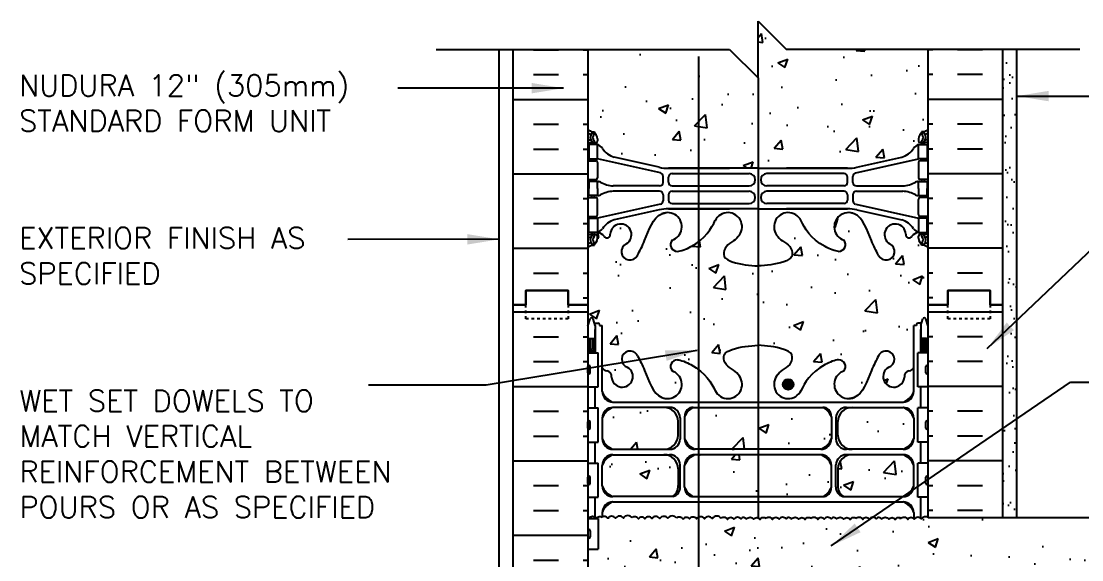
# Model space of a CAD drawing. Header units: inches. Extents: x 170.2 to 228.3, y 104.8 to 175.9.
# Drawn here: x 171.19 to 208.57, y 156.9 to 175.9 of the extents above; entities that cross this region are included whole.
import ezdxf

# ---------------------------------------------------------------- set-up
doc = ezdxf.new("R2010")
doc.units = ezdxf.units.IN
doc.header["$LTSCALE"] = 0.5
doc.header["$MEASUREMENT"] = 0
doc.linetypes.add('DASHED2', pattern=[0.375, 0.25, -0.125])
for name, color, linetype in [('HATCH', 12, 'Continuous'), ('line25', 2, 'Continuous'), ('LINE3', 3, 'Continuous'), ('LINE50', 5, 'Continuous'), ('LINE9', 9, 'Continuous'), ('TEXT', 4, 'Continuous'), ('Web_Edge', 9, 'Continuous')]:
    doc.layers.add(name, color=color, linetype=linetype)
doc.styles.add('DIM', font='romans.shx', dxfattribs={"width": 0.7})
doc.styles.add('ROMANS', font='romans.shx', dxfattribs={"height": 0.75})
doc.dimstyles.new('ext_12', dxfattribs={"dimscale": 12, "dimtxt": 0.075, "dimasz": 0.09375, "dimexe": 0.09375, "dimexo": 0.0625, "dimgap": 0.0625, "dimtad": 1, "dimdec": 1, "dimzin": 2, "dimdsep": 46, "dimlunit": 4, "dimtxsty": 'DIM', "dimcen": 0.09, "dimdle": 0.09375, "dimclrt": 4, "dimadec": 0, "dimazin": 0, "dimtfac": 1, "dimtdec": 1, "dimtmove": 2, "dimatfit": 3, "dimfxl": 1, "dimfrac": 2, "dimtolj": 1, "dimtzin": 0, "dimarcsym": 0})
pattern_1 = [(50, (0, 0), (3.5863, -0.31376), [0.375, -4.125]), (355, (0, 0), (-0.693757, 3.76096), [0.3, -3.3]), (100.4514, (0.299, -0.026), (2.892544, 3.4472), [0.3187, -3.50571]), (46.1842, (0, 1), (5.33621, -0.827596), [0.5625, -6.1875]), (96.6356, (0.4447, 0.931), (4.67331, 4.87059), [0.47805, -5.25857]), (351.1842, (0, 1), (4.67331, 4.87059), [0.45, -4.95]), (21, (0.5, 0.75), (2.984535, -2.013094), [0.375, -4.125]), (326, (0.5, 0.75), (1.216577, 3.62575), [0.3, -3.3]), (71.4514, (0.7487, 0.5822), (4.20111, 1.612656), [0.3187, -3.50571]), (37.5, (0, 0), (0.060799, 1.664469), [0, -3.26, 0, -3.35, 0, -3.3125]), (7.5, (0, 0), (1.315348, 1.972059), [0, -1.91, 0, -3.185, 0, -1.2625]), (327.5, (-1.115, 0), (2.669112, -0.1127744), [0, -1.25, 0, -3.9, 0, -5.175]), (317.5, (-1.615, 0), (2.91593, 0.500525), [0, -1.625, 0, -2.59, 0, -3.675])]

msp = doc.modelspace()

# ---------------------------------------------------------------- hatches: boundary and pattern name
at = {"layer": 'HATCH'}
h = msp.add_hatch(dxfattribs=at)
h.set_pattern_fill('AR-CONC', color=256, scale=0.5)
h.set_pattern_definition(pattern_1)
h.paths.add_polyline_path([(203.16, 174.901), (198.16, 174.901), (197.16, 175.901), (197.16, 173.901), (196.16, 174.901), (191.16, 174.901), (191.16, 172.093, 0.088416), (191.306, 171.996), (191.396, 171.996), (191.396, 171.954, -0.249069), (191.506, 171.747), (191.506, 171.679, -0.414214), (191.444, 171.617), (191.396, 171.617), (191.396, 171.547), (191.501, 171.547, -0.168672), (191.687, 171.397, 0.17445), (192.095, 171.102), (193.675, 170.749, 0.054974), (194.002, 170.713), (197.16, 170.713), (200.318, 170.713, 0.054974), (200.645, 170.749), (202.226, 171.102, 0.17445), (202.633, 171.397, -0.168672), (202.819, 171.547), (202.924, 171.547), (202.924, 171.617), (202.877, 171.617, -0.414214), (202.814, 171.679), (202.814, 171.747, -0.249069), (202.924, 171.954), (202.924, 171.996), (203.014, 171.996, 0.088416), (203.16, 172.093)])
h = msp.add_hatch(dxfattribs=at)
h.set_pattern_fill('AR-SAND', color=256, scale=0.5, style=0)
h.set_pattern_definition([(37.5, (86.6759, -39.3318), (-0.0314967, 0.963412), [0, -0.76, 0, -0.85, 0, -0.8125]), (7.5, (86.6759, -39.3318), (0.8848884, 1.411073), [0, -0.41, 0, -0.685, 0, -0.2625]), (327.5, (86.0609, -39.3318), (1.557071, 0.0028295), [0, -0.25, 0, -0.9, 0, -1.175]), (317.5, (86.0609, -39.3318), (1.503063, 0.438838), [0, -0.125, 0, -0.59, 0, -0.675])])
h.paths.add_polyline_path([(205.785, 158.391), (206.285, 158.391), (206.285, 161.097), (205.785, 160.85)])
h.paths.add_polyline_path([(206.285, 165.538), (205.785, 165.291), (205.785, 160.85), (206.285, 161.097)])
h.paths.add_polyline_path([(206.285, 167.203), (205.785, 167.203), (205.785, 165.901), (205.785, 165.291), (206.285, 165.538)])
h.paths.add_polyline_path([(206.285, 174.901), (205.785, 174.901), (205.785, 167.203), (206.285, 167.203)])
h = msp.add_hatch(dxfattribs=at)
h.set_pattern_fill('AR-CONC', color=256, scale=0.5)
h.set_pattern_definition(pattern_1)
edge = h.paths.add_edge_path()
edge.add_arc((202.814, 167.54), 0.5, 46.2109, 66.4218)
edge.add_line((203.014, 167.998), (202.924, 167.998))
edge.add_line((202.924, 167.998), (202.924, 168.04))
edge.add_arc((203.064, 168.247), 0.25, 180, 235.9442, ccw=False)
edge.add_line((202.814, 168.247), (202.814, 168.314))
edge.add_arc((202.877, 168.314), 0.0625, 90, 180, ccw=False)
edge.add_line((202.877, 168.377), (202.924, 168.377))
edge.add_line((202.924, 168.377), (202.924, 168.447))
edge.add_line((202.924, 168.447), (202.819, 168.447))
edge.add_arc((202.857, 168.097), 0.352, 96.1291, 141.5331)
edge.add_arc((202.48, 168.366), 0.113, 167.8156, 334.0569, ccw=False)
edge.add_arc((201.994, 168.371), 0.375, 2.9237, 239.8675)
edge.add_arc((201.674, 167.777), 0.3, -152.403, 63.9425, ccw=False)
edge.add_spline(control_points=[(201.409, 167.638), (201.323, 167.805), (201.07, 168.295), (200.875, 168.976), (200.549, 169.106)], knot_values=[0, 0, 0, 0, 0.579211, 1.703896, 1.703896, 1.703896, 1.703896], degree=3, periodic=0)
edge.add_spline(control_points=[(200.549, 169.106), (200.5, 169.126), (200.446, 169.138), (200.389, 169.147)], knot_values=[1.703896, 1.703896, 1.703896, 1.703896, 1.875321, 1.875321, 1.875321, 1.875321], degree=3, periodic=0)
edge.add_arc((200.348, 168.649), 0.5, 85.2926, 251.7937)
edge.add_arc((200.001, 168.024), 0.242, -90, 38.2327, ccw=False)
edge.add_spline(control_points=[(200.001, 167.782), (199.88, 167.78), (199.061, 168.131), (198.816, 168.578), (198.677, 168.858)], knot_values=[0.038125, 0.038125, 0.038125, 0.038125, 0.320663, 1.237398, 1.237398, 1.237398, 1.237398], degree=3, periodic=0)
edge.add_arc((198.223, 168.649), 0.5, 24.819, 224.1875)
edge.add_spline(control_points=[(197.864, 168.3), (197.972, 168.137), (198.332, 168.046), (198.409, 167.551), (197.86, 167.315), (197.457, 167.287), (197.16, 167.266)], knot_values=[0.229407, 0.229407, 0.229407, 0.229407, 0.844432, 1.128849, 1.464331, 2.389004, 2.389004, 2.389004, 2.389004], degree=3, periodic=0)
edge.add_spline(control_points=[(197.16, 167.266), (196.864, 167.287), (196.46, 167.315), (195.912, 167.551), (195.989, 168.046), (196.349, 168.137), (196.456, 168.3)], knot_values=[0.229407, 0.229407, 0.229407, 0.229407, 1.15408, 1.489562, 1.773979, 2.389004, 2.389004, 2.389004, 2.389004], degree=3, periodic=0)
edge.add_arc((196.098, 168.649), 0.5, 315.8125, 515.181)
edge.add_spline(control_points=[(195.644, 168.858), (195.504, 168.578), (195.259, 168.131), (194.44, 167.78), (194.319, 167.782)], knot_values=[0.038125, 0.038125, 0.038125, 0.038125, 0.95486, 1.237398, 1.237398, 1.237398, 1.237398], degree=3, periodic=0)
edge.add_arc((194.319, 168.024), 0.242, 141.7673, 270, ccw=False)
edge.add_arc((193.973, 168.649), 0.5, 288.2063, 454.7074)
edge.add_spline(control_points=[(193.932, 169.147), (193.875, 169.138), (193.821, 169.126), (193.771, 169.106)], knot_values=[1.703896, 1.703896, 1.703896, 1.703896, 1.875321, 1.875321, 1.875321, 1.875321], degree=3, periodic=0)
edge.add_spline(control_points=[(193.771, 169.106), (193.445, 168.976), (193.251, 168.295), (192.998, 167.805), (192.912, 167.638)], knot_values=[0, 0, 0, 0, 1.124685, 1.703896, 1.703896, 1.703896, 1.703896], degree=3, periodic=0)
edge.add_arc((192.646, 167.777), 0.3, 116.0575, 333.031, ccw=False)
edge.add_arc((192.326, 168.371), 0.375, 300.1325, 537.0763)
edge.add_arc((191.841, 168.366), 0.113, -154.0569, 12.1844, ccw=False)
edge.add_arc((191.464, 168.097), 0.352, 38.4669, 83.8709)
edge.add_line((191.501, 168.447), (191.396, 168.447))
edge.add_line((191.396, 168.447), (191.396, 168.377))
edge.add_line((191.396, 168.377), (191.444, 168.377))
edge.add_arc((191.444, 168.314), 0.0625, 0, 90, ccw=False)
edge.add_line((191.506, 168.314), (191.506, 168.247))
edge.add_arc((191.256, 168.247), 0.25, 304.0558, 360, ccw=False)
edge.add_line((191.396, 168.04), (191.396, 167.998))
edge.add_line((191.396, 167.998), (191.306, 167.998))
edge.add_arc((191.506, 167.54), 0.5, 113.5782, 133.7891)
edge.add_line((191.16, 167.901), (191.16, 165.901))
edge.add_line((191.16, 165.901), (191.16, 165.141))
edge.add_line((191.16, 165.141), (191.245, 165.402))
edge.add_arc((191.295, 165.375), 0.0567, 28.0725, 151.9275, ccw=False)
edge.add_line((191.345, 165.402), (191.394, 165.252))
edge.add_line((191.394, 165.252), (191.52, 165.252))
edge.add_arc((191.52, 165.202), 0.05, 0, 90, ccw=False)
edge.add_line((191.57, 165.202), (191.57, 165.172))
edge.add_line((191.57, 165.172), (191.67, 165.172))
edge.add_line((191.67, 165.172), (191.67, 163.683))
edge.add_arc((191.845, 163.759), 0.19, 203.6316, 265.6964)
edge.add_arc((191.801, 163.371), 0.2, -7.1071, 81.62, ccw=False)
edge.add_arc((192.374, 163.366), 0.375, 182.9237, 419.8675)
edge.add_arc((192.648, 163.971), 0.293, 25.7984, 253.0731, ccw=False)
edge.add_spline(control_points=[(192.912, 164.098), (192.998, 163.932), (193.251, 163.441), (193.445, 162.761), (193.771, 162.63)], knot_values=[0, 0, 0, 0, 0.579211, 1.703896, 1.703896, 1.703896, 1.703896], degree=3, periodic=0)
edge.add_spline(control_points=[(193.771, 162.63), (193.821, 162.61), (193.875, 162.598), (193.932, 162.589)], knot_values=[1.703896, 1.703896, 1.703896, 1.703896, 1.875321, 1.875321, 1.875321, 1.875321], degree=3, periodic=0)
edge.add_arc((193.973, 163.088), 0.5, 265.2926, 431.7937)
edge.add_arc((194.319, 163.712), 0.242, 90, 218.2327, ccw=False)
edge.add_spline(control_points=[(194.319, 163.954), (194.44, 163.956), (195.259, 163.605), (195.504, 163.158), (195.644, 162.878)], knot_values=[0.038125, 0.038125, 0.038125, 0.038125, 0.320663, 1.237398, 1.237398, 1.237398, 1.237398], degree=3, periodic=0)
edge.add_arc((196.098, 163.088), 0.5, 204.819, 404.1875)
edge.add_spline(control_points=[(196.456, 163.436), (196.349, 163.599), (195.989, 163.69), (195.912, 164.185), (196.46, 164.421), (196.864, 164.45), (197.16, 164.471)], knot_values=[0.229407, 0.229407, 0.229407, 0.229407, 0.844432, 1.128849, 1.464331, 2.389004, 2.389004, 2.389004, 2.389004], degree=3, periodic=0)
edge.add_spline(control_points=[(197.16, 164.471), (197.457, 164.45), (197.86, 164.421), (198.409, 164.185), (198.332, 163.69), (197.972, 163.599), (197.864, 163.436)], knot_values=[0.229407, 0.229407, 0.229407, 0.229407, 1.15408, 1.489562, 1.773979, 2.389004, 2.389004, 2.389004, 2.389004], degree=3, periodic=0)
edge.add_arc((198.223, 163.088), 0.5, 135.8125, 335.181)
edge.add_spline(control_points=[(198.677, 162.878), (198.816, 163.158), (199.061, 163.605), (199.88, 163.956), (200.001, 163.954)], knot_values=[0.038125, 0.038125, 0.038125, 0.038125, 0.95486, 1.237398, 1.237398, 1.237398, 1.237398], degree=3, periodic=0)
edge.add_arc((200.001, 163.712), 0.242, -38.2327, 90, ccw=False)
edge.add_arc((200.348, 163.088), 0.5, 108.2063, 274.7074)
edge.add_spline(control_points=[(200.389, 162.589), (200.446, 162.598), (200.5, 162.61), (200.549, 162.63)], knot_values=[1.703896, 1.703896, 1.703896, 1.703896, 1.875321, 1.875321, 1.875321, 1.875321], degree=3, periodic=0)
edge.add_spline(control_points=[(200.549, 162.63), (200.875, 162.761), (201.07, 163.441), (201.323, 163.932), (201.409, 164.098)], knot_values=[0, 0, 0, 0, 1.124685, 1.703896, 1.703896, 1.703896, 1.703896], degree=3, periodic=0)
edge.add_arc((201.673, 163.971), 0.293, -73.0731, 154.2016, ccw=False)
edge.add_arc((201.946, 163.366), 0.375, 120.1325, 357.0763)
edge.add_arc((202.519, 163.371), 0.2, 98.3788, 187.1071, ccw=False)
edge.add_arc((202.476, 163.759), 0.19, 274.3061, 336.3703)
edge.add_line((202.65, 163.683), (202.65, 165.172))
edge.add_line((202.65, 165.172), (202.75, 165.172))
edge.add_line((202.75, 165.172), (202.75, 165.202))
edge.add_arc((202.8, 165.202), 0.05, 90, 180, ccw=False)
edge.add_line((202.8, 165.252), (202.926, 165.252))
edge.add_line((202.926, 165.252), (202.975, 165.402))
edge.add_arc((203.025, 165.375), 0.0567, 28.0725, 151.9275, ccw=False)
edge.add_line((203.075, 165.402), (203.16, 165.141))
edge.add_line((203.16, 165.141), (203.16, 165.901))
edge.add_line((203.16, 165.901), (203.16, 167.901))
h = msp.add_hatch(dxfattribs=at)
h.set_pattern_fill('INSUL', color=256, scale=7, style=0)
h.set_pattern_definition([(0, (-2735.0013, -249.1087), (0, 2.625), []), (0, (-2735.0013, -248.2337), (0, 2.625), [0.875, -0.875]), (0, (-2735.0013, -247.3587), (0, 2.625), [0.875, -0.875])])
h.paths.add_polyline_path([(188.535, 147.901), (188.973, 147.901), (188.973, 148.401), (190.473, 148.401), (190.473, 147.901), (191.16, 147.901), (191.16, 165.901), (190.473, 165.901), (190.473, 166.401), (188.973, 166.401), (188.973, 165.901), (188.535, 165.901)])
h = msp.add_hatch(dxfattribs=at)
h.set_pattern_fill('AR-CONC', color=256, scale=0.5)
h.set_pattern_definition(pattern_1)
h.paths.add_polyline_path([(199.748, 161.942, 0.185301), (199.449, 162.275), (194.872, 162.275, 0.185301), (194.573, 161.942), (194.573, 161.174, 0.225652), (194.948, 160.799), (199.373, 160.799, 0.225652), (199.748, 161.174)])
h.paths.add_polyline_path([(199.373, 160.608), (194.948, 160.608, 0.225652), (194.573, 160.233), (194.573, 159.465, 0.185301), (194.872, 159.132), (199.449, 159.132, 0.185301), (199.748, 159.465), (199.748, 160.233, 0.225652)])
h.paths.add_polyline_path([(202.65, 160.233, 0.225652), (202.275, 160.608), (200.475, 160.608, 0.410093), (199.975, 160.115), (199.975, 159.518, 0.24677), (200.169, 159.132), (202.275, 159.132, 0.225652), (202.65, 159.507)])
h.paths.add_polyline_path([(202.65, 161.174), (202.65, 161.9, 0.225652), (202.275, 162.275), (200.475, 162.275, 0.406005), (199.975, 161.789), (199.975, 161.292, 0.410093), (200.475, 160.799), (202.275, 160.799, 0.225652)])
h.paths.add_polyline_path([(194.345, 161.789, 0.406005), (193.845, 162.275), (192.045, 162.275, 0.225652), (191.67, 161.9), (191.67, 161.174, 0.225652), (192.045, 160.799), (193.845, 160.799, 0.410093), (194.345, 161.292)])
h.paths.add_polyline_path([(193.845, 160.608), (192.045, 160.608, 0.225652), (191.67, 160.233), (191.67, 159.507, 0.225652), (192.045, 159.132), (194.151, 159.132, 0.24677), (194.345, 159.518), (194.345, 160.115, 0.410093)])
h = msp.add_hatch(dxfattribs=at)
h.set_pattern_fill('AR-CONC', color=256, scale=0.5)
h.set_pattern_definition(pattern_1)
h.paths.add_polyline_path([(191.47, 158.367, -0.37063), (191.663, 158.41, -0.37063), (191.856, 158.367, -0.520567), (192.136, 158.365, -0.520567), (192.415, 158.373, -0.520567), (192.726, 158.383, -0.445343), (192.949, 158.344, -0.520567), (193.176, 158.35, -0.520567), (193.425, 158.358, -0.520567), (193.705, 158.356, -0.520567), (193.984, 158.365, -0.520567), (194.294, 158.374, -0.445343), (194.517, 158.335, -0.520567), (194.745, 158.342, -0.520567), (194.993, 158.35, -0.520567), (195.273, 158.348, -0.520567), (195.552, 158.356, -0.520567), (195.863, 158.366, -0.445343), (196.086, 158.327, -0.520567), (196.313, 158.333, -0.520567), (196.562, 158.341, -0.175549), (196.657, 158.407, -0.175549), (196.753, 158.341, -0.520567), (197.001, 158.333, -0.520567), (197.229, 158.327, -0.445343), (197.452, 158.366, -0.445343), (197.675, 158.327, -0.520567), (197.902, 158.333, -0.520567), (198.151, 158.341, -0.175549), (198.246, 158.407, -0.175549), (198.342, 158.341, -0.520567), (198.59, 158.333, -0.520567), (198.818, 158.327, -0.445343), (199.041, 158.366, -0.445343), (199.264, 158.327, -0.520567), (199.491, 158.333, -0.520567), (199.74, 158.341, -0.175549), (199.835, 158.407, -0.175549), (199.931, 158.341, -0.520567), (200.179, 158.333, -0.520567), (200.407, 158.327, -0.445343), (200.63, 158.366, -0.445343), (200.853, 158.327, -0.520567), (201.08, 158.333, -0.520567), (201.329, 158.341, -0.175549), (201.424, 158.407, -0.175549), (201.52, 158.341, -0.520567), (201.768, 158.333, -0.520567), (201.996, 158.327, -0.445343), (202.219, 158.366, -0.445343), (202.442, 158.327, -0.520567), (202.669, 158.333, -0.520567), (202.918, 158.341, -0.38586), (203.16, 158.391), (214.808, 158.391), (214.808, 157.758), (213.808, 156.758), (215.808, 156.758), (214.808, 155.758), (214.808, 155.641), (203.16, 155.641), (203.16, 155.44, 0.087598), (203.124, 155.402, 0.505283), (202.9, 155.4), (202.9, 155.39, 0.385386), (202.566, 155.434, 0.077714), (202.526, 155.391, 0.520567), (202.247, 155.382, 0.520567), (201.967, 155.384, 0.520567), (201.719, 155.376, 0.520567), (201.491, 155.369, 0.378754), (201.16, 155.409, 0.378754), (200.829, 155.369, 0.520567), (200.602, 155.376, 0.520567), (200.353, 155.384, 0.520567), (200.074, 155.382, 0.520567), (199.794, 155.391, 0.104786), (199.716, 155.391, 0.520567), (199.436, 155.382, 0.520567), (199.156, 155.384, 0.520567), (198.908, 155.376, 0.520567), (198.68, 155.369, 0.445343), (198.458, 155.409, 0.445343), (198.235, 155.369, 0.520567), (198.007, 155.376, 0.520567), (197.759, 155.384, 0.520567), (197.479, 155.382, 0.520567), (197.2, 155.391, 0.104786), (197.121, 155.391, 0.520567), (196.842, 155.382, 0.520567), (196.562, 155.384, 0.520567), (196.313, 155.376, 0.520567), (196.086, 155.369, 0.445343), (195.863, 155.409, 0.520567), (195.552, 155.399, 0.520567), (195.273, 155.391, 0.520567), (194.993, 155.392, 0.520567), (194.745, 155.385, 0.520567), (194.517, 155.378, 0.445343), (194.294, 155.417, 0.520567), (193.984, 155.408, 0.520567), (193.705, 155.399, 0.520567), (193.425, 155.401, 0.520567), (193.176, 155.393, 0.520567), (192.949, 155.386, 0.445343), (192.726, 155.426, 0.520567), (192.415, 155.416, 0.520567), (192.136, 155.408, 0.520567), (191.856, 155.409, 0.356222), (191.67, 155.456), (191.67, 155.232, 0.225633), (192.045, 154.857, -0.41286), (191.67, 155.23), (191.67, 155.456, 0.138637), (191.608, 155.402, 0.129441), (191.553, 155.446), (191.16, 155.446), (191.16, 158.4, -0.062669), (191.191, 158.365, -0.520567)])
h.paths.add_polyline_path([(191.24, 156.096), (191.24, 155.876, -0.414214), (191.2, 155.836, -0.414214), (191.16, 155.876), (191.16, 156.096, -0.414214), (191.2, 156.136, -0.414214)], flags=16)
h.paths.add_polyline_path([(191.24, 157.706, -0.414214), (191.2, 157.666, -0.414214), (191.16, 157.706), (191.16, 157.926, -0.414214), (191.2, 157.966, -0.414214), (191.24, 157.926)], flags=16)
edge = h.paths.add_edge_path()
edge.add_line((222.368, 158.391), (215.808, 158.391))
edge.add_line((215.808, 158.391), (215.808, 158.153))
edge.add_line((215.808, 158.153), (214.808, 157.153))
edge.add_line((214.808, 157.153), (216.808, 157.153))
edge.add_spline(control_points=[(216.808, 157.153), (217.612, 157.384), (219.536, 157.938), (221.326, 156.975), (222.368, 156.414)], knot_values=[0, 0, 0, 0, 2.427311, 5.806437, 5.806437, 5.806437, 5.806437], degree=3, periodic=0)
edge.add_line((222.368, 156.414), (222.368, 158.391))
edge = h.paths.add_edge_path()
edge.add_spline(control_points=[(222.368, 156.414), (221.326, 156.975), (219.536, 157.938), (217.612, 157.384), (216.808, 157.153)], knot_values=[0, 0, 0, 0, 3.379125, 5.806437, 5.806437, 5.806437, 5.806437], degree=3, periodic=0)
edge.add_line((216.808, 157.153), (215.808, 156.153))
edge.add_line((215.808, 156.153), (215.808, 155.641))
edge.add_line((215.808, 155.641), (216.206, 155.641))
edge.add_line((216.206, 155.641), (218.617, 155.641))
edge.add_arc((218.716, 155.891), 0.269, 111.5979, 248.4021, ccw=False)
edge.add_line((218.617, 156.141), (219.051, 156.264))
edge.add_arc((218.954, 156.514), 0.268, 291.22, 428.78)
edge.add_line((219.051, 156.764), (218.728, 156.764))
edge.add_line((218.728, 156.764), (218.728, 156.889))
edge.add_line((218.728, 156.889), (219.072, 156.889))
edge.add_arc((218.954, 156.514), 0.393, -69.7322, 72.5069, ccw=False)
edge.add_line((219.09, 156.145), (218.658, 156.023))
edge.add_arc((218.716, 155.891), 0.144, 113.7456, 240.3185)
edge.add_line((218.645, 155.766), (219.113, 155.766))
edge.add_arc((219.142, 155.304), 0.463, 46.7137, 93.5654, ccw=False)
edge.add_line((219.459, 155.641), (222.368, 155.641))
edge.add_line((222.368, 155.641), (222.368, 156.414))
at = {"layer": 'LINE3'}
msp.add_hatch(color=256, dxfattribs=at).paths.add_polyline_path([(198.035, 163.088, 1), (198.41, 163.088, 1)])

# ---------------------------------------------------------------- linework, layer by layer
at = {"layer": 'HATCH'}
for p, q in [((189.249, 174.891), (190.124, 174.891)), ((190.999, 174.891), (191.16, 174.891)), ((203.322, 174.891), (203.16, 174.891)), ((203.322, 174.891), (203.16, 174.891)), ((205.072, 174.891), (204.197, 174.891)), ((189.249, 174.016), (190.124, 174.016)), ((190.999, 174.016), (191.16, 174.016)), ((203.322, 174.016), (203.16, 174.016)), ((205.072, 174.016), (204.197, 174.016)), ((188.535, 173.141), (191.16, 173.141)), ((205.785, 173.141), (203.16, 173.141)), ((189.249, 172.266), (190.124, 172.266)), ((190.999, 172.266), (191.16, 172.266)), ((203.322, 172.266), (203.16, 172.266)), ((205.072, 172.266), (204.197, 172.266)), ((189.249, 171.391), (190.124, 171.391)), ((190.999, 171.391), (191.16, 171.391)), ((203.322, 171.391), (203.16, 171.391)), ((205.072, 171.391), (204.197, 171.391)), ((188.535, 170.516), (191.16, 170.516)), ((205.785, 170.516), (203.16, 170.516)), ((189.249, 169.641), (190.124, 169.641)), ((190.999, 169.641), (191.16, 169.641)), ((203.322, 169.641), (203.16, 169.641)), ((205.072, 169.641), (204.197, 169.641)), ((189.249, 168.766), (190.124, 168.766)), ((190.999, 168.766), (191.16, 168.766)), ((203.322, 168.766), (203.16, 168.766)), ((205.072, 168.766), (204.197, 168.766)), ((188.535, 167.891), (191.16, 167.891)), ((205.785, 167.891), (203.16, 167.891)), ((189.249, 167.016), (190.124, 167.016)), ((190.999, 167.016), (191.16, 167.016)), ((203.322, 167.016), (203.16, 167.016)), ((203.322, 167.016), (203.16, 167.016)), ((205.072, 167.016), (204.197, 167.016)), ((190.999, 166.141), (191.16, 166.141)), ((203.322, 166.141), (203.16, 166.141)), ((205.785, 165.641), (203.16, 165.641)), ((203.322, 164.766), (203.16, 164.766)), ((205.072, 164.766), (204.197, 164.766)), ((203.322, 163.891), (203.16, 163.891)), ((205.072, 163.891), (204.197, 163.891)), ((205.785, 163.016), (203.16, 163.016)), ((203.322, 162.141), (203.16, 162.141)), ((205.072, 162.141), (204.197, 162.141)), ((203.322, 161.266), (203.16, 161.266)), ((205.072, 161.266), (204.197, 161.266)), ((205.785, 160.391), (203.16, 160.391)), ((203.322, 159.516), (203.16, 159.516)), ((205.072, 159.516), (204.197, 159.516)), ((203.322, 158.641), (203.16, 158.641)), ((205.072, 158.641), (204.197, 158.641))]:
    msp.add_line(p, q, dxfattribs=at)
for points in [[(191.16, 158.4, -0.062669), (191.191, 158.365, -0.520567), (191.47, 158.367, -0.37063), (191.663, 158.41)], [(192.726, 158.383, 0.520567), (192.415, 158.373, 0.520567), (192.136, 158.365, 0.520567), (191.856, 158.367, 0.37063), (191.663, 158.41, 0.37063)], [(194.294, 158.374, 0.520567), (193.984, 158.365, 0.520567), (193.705, 158.356, 0.520567), (193.425, 158.358, 0.520567), (193.176, 158.35, 0.520567), (192.949, 158.344, 0.445343), (192.726, 158.383, 0.445343)], [(195.863, 158.366, 0.520567), (195.552, 158.356, 0.520567), (195.273, 158.348, 0.520567), (194.993, 158.35, 0.520567), (194.745, 158.342, 0.520567), (194.517, 158.335, 0.445343), (194.294, 158.374, 0.445343)], [(196.657, 158.407, 0.175549), (196.562, 158.341, 0.520567), (196.313, 158.333, 0.520567), (196.086, 158.327, 0.445343), (195.863, 158.366)], [(196.657, 158.407, -0.175549), (196.753, 158.341, -0.520567), (197.001, 158.333, -0.520567), (197.229, 158.327, -0.445343), (197.452, 158.366)], [(198.246, 158.407, 0.175549), (198.151, 158.341, 0.520567), (197.902, 158.333, 0.520567), (197.675, 158.327, 0.445343), (197.452, 158.366)], [(198.246, 158.407, -0.175549), (198.342, 158.341, -0.520567), (198.59, 158.333, -0.520567), (198.818, 158.327, -0.445343), (199.041, 158.366)], [(199.835, 158.407, 0.175549), (199.74, 158.341, 0.520567), (199.491, 158.333, 0.520567), (199.264, 158.327, 0.445343), (199.041, 158.366)], [(199.835, 158.407, -0.175549), (199.931, 158.341, -0.520567), (200.179, 158.333, -0.520567), (200.407, 158.327, -0.445343), (200.63, 158.366)], [(201.424, 158.407, 0.175549), (201.329, 158.341, 0.520567), (201.08, 158.333, 0.520567), (200.853, 158.327, 0.445343), (200.63, 158.366)], [(201.424, 158.407, -0.175549), (201.52, 158.341, -0.520567), (201.768, 158.333, -0.520567), (201.996, 158.327, -0.445343), (202.219, 158.366)], [(203.16, 158.391, 0.38586), (202.918, 158.341, 0.520567), (202.669, 158.333, 0.520567), (202.442, 158.327, 0.445343), (202.219, 158.366)]]:
    msp.add_lwpolyline(points, format="xyb", dxfattribs=at)
at = {"layer": 'line25'}
for p, q in [((191.16, 174.901), (191.16, 165.901)), ((203.16, 165.901), (203.16, 174.901)), ((191.16, 165.901), (191.16, 147.901)), ((203.16, 158.391), (203.16, 165.901)), ((191.16, 164.206), (191.525, 164.206)), ((191.525, 163.006), (191.525, 164.206)), ((203.16, 164.206), (202.795, 164.206)), ((202.795, 163.006), (202.795, 164.206)), ((191.2, 163.756), (191.2, 163.756)), ((203.12, 163.756), (203.12, 163.756)), ((191.16, 163.496), (191.16, 163.716)), ((191.16, 163.661), (191.16, 163.661)), ((191.16, 163.551), (191.16, 163.551)), ((191.2, 163.456), (191.2, 163.456)), ((191.24, 163.496), (191.24, 163.716)), ((203.08, 163.496), (203.08, 163.716)), ((203.12, 163.456), (203.12, 163.456)), ((203.16, 163.496), (203.16, 163.716)), ((203.16, 163.661), (203.16, 163.661)), ((203.16, 163.551), (203.16, 163.551)), ((191.16, 163.006), (191.525, 163.006)), ((203.16, 163.006), (202.795, 163.006)), ((191.16, 162.256), (191.525, 162.256)), ((191.525, 161.056), (191.525, 162.256)), ((203.16, 162.256), (202.795, 162.256)), ((202.795, 161.056), (202.795, 162.256)), ((191.16, 161.546), (191.16, 161.766)), ((191.16, 161.711), (191.16, 161.711)), ((191.16, 161.601), (191.16, 161.601)), ((191.2, 161.806), (191.2, 161.806)), ((191.2, 161.506), (191.2, 161.506)), ((191.24, 161.546), (191.24, 161.766)), ((203.08, 161.546), (203.08, 161.766)), ((203.12, 161.806), (203.12, 161.806)), ((203.12, 161.506), (203.12, 161.506)), ((203.16, 161.546), (203.16, 161.766)), ((203.16, 161.711), (203.16, 161.711)), ((203.16, 161.601), (203.16, 161.601)), ((191.16, 161.056), (191.525, 161.056)), ((203.16, 161.056), (202.795, 161.056)), ((191.16, 160.306), (191.525, 160.306)), ((191.525, 159.106), (191.525, 160.306)), ((203.16, 160.306), (202.795, 160.306)), ((202.795, 159.106), (202.795, 160.306)), ((191.16, 159.596), (191.16, 159.816)), ((191.16, 159.761), (191.16, 159.761)), ((191.16, 159.651), (191.16, 159.651)), ((191.2, 159.856), (191.2, 159.856)), ((191.24, 159.596), (191.24, 159.816)), ((203.08, 159.596), (203.08, 159.816)), ((203.12, 159.856), (203.12, 159.856)), ((203.16, 159.596), (203.16, 159.816)), ((203.16, 159.761), (203.16, 159.761)), ((203.16, 159.651), (203.16, 159.651)), ((191.2, 159.556), (191.2, 159.556)), ((203.12, 159.556), (203.12, 159.556)), ((191.16, 159.106), (191.525, 159.106)), ((203.16, 159.106), (202.795, 159.106)), ((191.16, 158.356), (191.525, 158.356)), ((191.525, 158.356), (191.525, 157.276)), ((203.16, 158.391), (214.808, 158.391)), ((191.16, 157.926), (191.16, 157.706)), ((191.16, 157.871), (191.16, 157.871)), ((191.16, 157.761), (191.16, 157.761)), ((191.2, 157.966), (191.2, 157.966)), ((191.24, 157.926), (191.24, 157.706)), ((191.2, 157.666), (191.2, 157.666)), ((191.16, 157.276), (191.525, 157.276))]:
    msp.add_line(p, q, dxfattribs=at)
for centre, start, end in [((191.2, 163.716), 90, 180), ((191.2, 163.716), 360, 90), ((203.12, 163.716), 90, 180), ((203.12, 163.716), 0, 90), ((191.2, 163.496), 180, 270), ((191.2, 163.496), 270, 0), ((203.12, 163.496), 180, 270), ((203.12, 163.496), 270, 0), ((191.2, 161.766), 90, 180), ((191.2, 161.546), 180, 270), ((191.2, 161.766), 360, 90), ((191.2, 161.546), 270, 0), ((203.12, 161.766), 90, 180), ((203.12, 161.546), 180, 270), ((203.12, 161.766), 0, 90), ((203.12, 161.546), 270, 0), ((191.2, 159.816), 90, 180), ((191.2, 159.816), 360, 90), ((203.12, 159.816), 90, 180), ((203.12, 159.816), 0, 90), ((191.2, 159.596), 180, 270), ((191.2, 159.596), 270, 0), ((203.12, 159.596), 180, 270), ((203.12, 159.596), 270, 0), ((191.2, 157.926), 90, 180), ((191.2, 157.926), 0, 90), ((191.2, 157.706), 180, 270), ((191.2, 157.706), 270, 0)]:
    msp.add_arc(centre, 0.04, start, end, dxfattribs=at)
at = {"layer": 'LINE3'}
for p, q in [((195.06, 174.651), (195.06, 131.51)), ((197.16, 173.908), (197.16, 158.381))]:
    msp.add_line(p, q, dxfattribs=at)
msp.add_circle((198.223, 163.088), 0.188, dxfattribs=at)
at = {"layer": 'LINE50'}
for p, q in [((188.535, 165.901), (188.535, 174.901)), ((205.785, 165.901), (205.785, 174.901)), ((188.535, 147.901), (188.535, 165.901)), ((205.785, 158.391), (205.785, 165.901))]:
    msp.add_line(p, q, dxfattribs=at)
for points in [[(188.535, 165.901), (188.973, 165.901), (188.973, 166.401), (190.473, 166.401), (190.473, 165.901), (191.16, 165.901)], [(191.16, 165.901), (190.473, 165.901), (190.473, 166.401), (188.973, 166.401), (188.973, 165.901), (188.535, 165.901)], [(205.785, 165.901), (205.348, 165.901), (205.348, 166.401), (203.848, 166.401), (203.848, 165.901), (203.16, 165.901)], [(203.16, 165.901), (203.848, 165.901), (203.848, 166.401), (205.348, 166.401), (205.348, 165.901), (205.785, 165.901)]]:
    msp.add_lwpolyline(points, dxfattribs=at)
at = {"layer": 'LINE9'}
for p, q in [((197.16, 173.901), (197.16, 175.901)), ((197.16, 175.901), (198.16, 174.901)), ((185.822, 174.901), (196.16, 174.901)), ((188.035, 153.391), (188.035, 174.901)), ((196.16, 174.901), (197.16, 173.901)), ((208.498, 174.901), (198.16, 174.901)), ((206.285, 158.391), (206.285, 174.901))]:
    msp.add_line(p, q, dxfattribs=at)
at = {"layer": 'LINE9', "linetype": 'DASHED2', "ltscale": 0.15}
for points in [[(190.473, 165.901), (190.473, 165.901), (190.473, 165.401), (188.973, 165.401), (188.973, 165.901), (188.973, 165.901)], [(205.348, 165.901), (205.348, 165.901), (205.348, 165.401), (203.848, 165.401), (203.848, 165.901), (203.848, 165.901)]]:
    msp.add_lwpolyline(points, dxfattribs=at)
at = {"layer": 'Web_Edge'}
for p, q in [((203.322, 174.016), (203.16, 174.016)), ((191.306, 171.996), (191.396, 171.996)), ((191.396, 171.996), (191.396, 171.954)), ((203.014, 171.996), (202.924, 171.996)), ((202.924, 171.996), (202.924, 171.954)), ((191.16, 171.717), (191.238, 171.717)), ((191.16, 171.617), (191.444, 171.617)), ((191.306, 171.617), (191.306, 171.547)), ((191.396, 171.617), (191.396, 171.547)), ((191.506, 171.747), (191.506, 171.679)), ((202.814, 171.747), (202.814, 171.679)), ((203.16, 171.617), (202.877, 171.617)), ((202.924, 171.617), (202.924, 171.547)), ((203.014, 171.617), (203.014, 171.547)), ((203.16, 171.717), (203.082, 171.717)), ((191.16, 170.977), (191.444, 170.977)), ((191.306, 171.047), (191.306, 170.977)), ((191.396, 171.047), (191.396, 170.977)), ((193.719, 170.55), (191.501, 171.047)), ((191.506, 170.914), (191.506, 170.379)), ((193.675, 170.749), (192.095, 171.102)), ((200.602, 170.55), (202.819, 171.047)), ((200.645, 170.749), (202.226, 171.102)), ((202.814, 170.914), (202.814, 170.379)), ((203.16, 170.977), (202.877, 170.977)), ((202.924, 171.047), (202.924, 170.977)), ((203.014, 171.047), (203.014, 170.977)), ((194.002, 170.713), (196.16, 170.713)), ((197.16, 170.713), (194.002, 170.713)), ((194.129, 170.526), (196.848, 170.526)), ((197.16, 170.713), (200.318, 170.713)), ((200.192, 170.526), (197.472, 170.526)), ((200.318, 170.713), (198.16, 170.713)), ((191.16, 170.317), (191.444, 170.317)), ((191.306, 170.317), (191.306, 170.247)), ((191.396, 170.317), (191.396, 170.247)), ((193.692, 170.091), (192.054, 170.091)), ((193.817, 170.216), (193.817, 170.428)), ((194.004, 170.217), (194.004, 170.401)), ((194.129, 170.092), (196.848, 170.092)), ((200.192, 170.092), (197.472, 170.092)), ((200.317, 170.217), (200.317, 170.401)), ((200.504, 170.216), (200.504, 170.428)), ((200.629, 170.091), (202.267, 170.091)), ((203.16, 170.317), (202.877, 170.317)), ((202.924, 170.317), (202.924, 170.247)), ((203.014, 170.317), (203.014, 170.247)), ((191.306, 169.677), (191.306, 169.747)), ((191.396, 169.677), (191.396, 169.747)), ((193.692, 169.903), (192.054, 169.903)), ((193.817, 169.778), (193.817, 169.566)), ((194.004, 169.777), (194.004, 169.593)), ((194.129, 169.902), (196.848, 169.902)), ((200.192, 169.902), (197.472, 169.902)), ((200.317, 169.777), (200.317, 169.593)), ((200.504, 169.778), (200.504, 169.566)), ((200.629, 169.903), (202.267, 169.903)), ((202.924, 169.677), (202.924, 169.747)), ((203.014, 169.677), (203.014, 169.747)), ((191.16, 169.677), (191.444, 169.677)), ((193.719, 169.444), (191.501, 168.947)), ((191.506, 169.079), (191.506, 169.614)), ((194.129, 169.468), (196.848, 169.468)), ((200.192, 169.468), (197.472, 169.468)), ((200.602, 169.444), (202.819, 168.947)), ((202.814, 169.079), (202.814, 169.614)), ((203.16, 169.677), (202.877, 169.677)), ((191.16, 169.017), (191.444, 169.017)), ((191.306, 168.947), (191.306, 169.017)), ((191.396, 168.947), (191.396, 169.017)), ((193.675, 169.245), (192.095, 168.892)), ((194.002, 169.281), (196.16, 169.281)), ((197.16, 169.281), (194.002, 169.281)), ((197.16, 169.281), (200.318, 169.281)), ((200.318, 169.281), (198.16, 169.281)), ((200.645, 169.245), (202.226, 168.892)), ((203.16, 169.017), (202.877, 169.017)), ((202.924, 168.947), (202.924, 169.017)), ((203.014, 168.947), (203.014, 169.017)), ((191.16, 168.377), (191.444, 168.377)), ((191.16, 168.277), (191.238, 168.277)), ((191.306, 168.377), (191.306, 168.447)), ((191.396, 168.377), (191.396, 168.447)), ((191.506, 168.247), (191.506, 168.314)), ((202.814, 168.247), (202.814, 168.314)), ((203.16, 168.377), (202.877, 168.377)), ((202.924, 168.377), (202.924, 168.447)), ((203.014, 168.377), (203.014, 168.447)), ((203.16, 168.277), (203.082, 168.277)), ((191.306, 167.998), (191.396, 167.998)), ((191.396, 167.998), (191.396, 168.04)), ((202.924, 167.998), (202.924, 168.04)), ((203.014, 167.998), (202.924, 167.998)), ((191.16, 165.141), (191.245, 165.402)), ((191.42, 165.172), (191.345, 165.402)), ((191.394, 165.252), (191.52, 165.252)), ((202.926, 165.252), (202.8, 165.252)), ((202.9, 165.172), (202.975, 165.402)), ((203.16, 165.141), (203.075, 165.402)), ((191.42, 165.172), (191.42, 164.206)), ((191.57, 165.202), (191.57, 165.202)), ((191.57, 165.202), (191.57, 165.172)), ((191.57, 165.172), (191.67, 165.172)), ((191.67, 162.838), (191.67, 165.172)), ((202.75, 165.172), (202.65, 165.172)), ((202.65, 162.838), (202.65, 165.172)), ((202.75, 165.202), (202.75, 165.202)), ((202.75, 165.202), (202.75, 165.172)), ((202.9, 165.172), (202.9, 164.206)), ((192.045, 162.463), (202.275, 162.463)), ((194.045, 162.275), (192.045, 162.275)), ((194.872, 162.275), (199.483, 162.275)), ((200.275, 162.275), (202.275, 162.275)), ((191.67, 161.9), (191.67, 161.174)), ((194.42, 161.913), (194.42, 161.161)), ((194.573, 161.944), (194.573, 161.174)), ((199.748, 161.944), (199.748, 161.174)), ((199.9, 161.913), (199.9, 161.161)), ((202.65, 161.9), (202.65, 161.174)), ((194.345, 161.292), (194.345, 161.789)), ((199.975, 161.292), (199.975, 161.789)), ((192.045, 160.799), (194.045, 160.799)), ((199.373, 160.799), (194.948, 160.799)), ((202.275, 160.799), (200.275, 160.799)), ((192.045, 160.608), (194.045, 160.608)), ((199.373, 160.608), (194.948, 160.608)), ((202.275, 160.608), (200.275, 160.608)), ((191.67, 159.507), (191.67, 160.233)), ((194.345, 160.115), (194.345, 159.518)), ((194.42, 159.477), (194.42, 160.247)), ((194.573, 159.464), (194.573, 160.233)), ((199.748, 159.464), (199.748, 160.233)), ((199.9, 159.477), (199.9, 160.247)), ((199.975, 160.115), (199.975, 159.518)), ((202.65, 159.507), (202.65, 160.233)), ((194.169, 159.132), (192.045, 159.132)), ((192.045, 158.945), (202.275, 158.945)), ((194.872, 159.132), (199.483, 159.132)), ((200.152, 159.132), (202.275, 159.132)), ((191.67, 158.57), (191.67, 158.413)), ((202.65, 158.57), (202.65, 158.354))]:
    msp.add_line(p, q, dxfattribs=at)
for points in [[(191.201, 171.047), (191.501, 171.047), (191.501, 171.547), (191.201, 171.547)], [(203.119, 171.047), (202.819, 171.047), (202.819, 171.547), (203.119, 171.547)], [(191.201, 168.947), (191.501, 168.947), (191.501, 168.447), (191.201, 168.447)], [(203.119, 168.947), (202.819, 168.947), (202.819, 168.447), (203.119, 168.447)], [(191.37, 164.262), (191.22, 164.262), (191.22, 164.702), (191.37, 164.702)], [(191.33, 164.322), (191.26, 164.322), (191.26, 164.702), (191.33, 164.702)], [(202.95, 164.262), (203.1, 164.262), (203.1, 164.702), (202.95, 164.702)], [(202.99, 164.322), (203.06, 164.322), (203.06, 164.702), (202.99, 164.702)]]:
    msp.add_lwpolyline(points, close=True, dxfattribs=at)
for points in [[(191.501, 169.997), (191.501, 170.247), (191.201, 170.247), (191.201, 169.997)], [(202.819, 169.997), (202.819, 170.247), (203.119, 170.247), (203.119, 169.997)], [(191.501, 169.997), (191.501, 169.747), (191.201, 169.747), (191.201, 169.997)], [(202.819, 169.997), (202.819, 169.747), (203.119, 169.747), (203.119, 169.997)], [(191.42, 164.206), (191.42, 165.022)], [(202.9, 164.206), (202.9, 165.022)], [(191.42, 162.256), (191.42, 163.006)], [(202.9, 162.256), (202.9, 163.006)], [(191.42, 160.306), (191.42, 161.056)], [(202.9, 160.306), (202.9, 161.056)], [(191.42, 158.413), (191.42, 159.106)], [(202.9, 158.361), (202.9, 159.106)]]:
    msp.add_lwpolyline(points, dxfattribs=at)
for centre, radius, start, end in [((191.506, 172.454), 0.5, 226.2109, 250.5288), ((191.506, 172.454), 0.6, 234.7832, 245.0748), ((191.5, 171.802), 0.25, 140.1145, 222.4609), ((191.342, 171.932), 0.045, 321.448, 139.1879), ((191.256, 171.747), 0.25, 0, 70.5288), ((203.064, 171.747), 0.25, 109.4712, 180), ((202.978, 171.932), 0.045, 40.8121, 218.552), ((202.814, 172.454), 0.5, 289.4712, 313.7891), ((202.821, 171.802), 0.25, 317.5391, 39.8855), ((202.814, 172.454), 0.6, 294.9252, 305.2168), ((191.238, 171.737), 0.0196, 269.4032, 15.4901), ((191.244, 171.891), 0.021, 343.464, 63.9957), ((191.349, 171.663), 0.045, 222.4609, 42.4609), ((191.5, 171.802), 0.16, 140.0001, 222.4609), ((191.444, 171.679), 0.0625, 270, 0), ((202.877, 171.679), 0.0625, 180, 270), ((202.972, 171.663), 0.045, 137.5391, 317.5391), ((202.821, 171.802), 0.16, 317.5391, 39.9999), ((203.076, 171.891), 0.021, 116.0043, 196.536), ((203.082, 171.737), 0.0196, 164.5099, 270.5968), ((191.379, 171.204), 0.364, 34.9775, 70.3387), ((192.302, 171.816), 0.743, 212.7919, 253.8107), ((202.019, 171.816), 0.743, 286.1893, 327.2081), ((202.942, 171.204), 0.364, 109.6613, 145.0225), ((191.444, 170.914), 0.0625, 0, 90), ((202.877, 170.914), 0.0625, 90, 180), ((194.002, 172.213), 1.5, 257.4135, 270), ((193.692, 170.428), 0.125, 0, 77.3767), ((194.129, 170.401), 0.125, 90, 180), ((196.848, 170.309), 0.217, 270, 90), ((197.472, 170.309), 0.217, 90, 270), ((200.192, 170.401), 0.125, 0, 90), ((200.318, 172.213), 1.5, 270, 282.5865), ((200.629, 170.428), 0.125, 102.6233, 180), ((191.444, 170.379), 0.0625, 270, 0), ((191.497, 170.028), 0.219, 60.4937, 88.92), ((192.143, 171.258), 1.17, 242.6365, 265.6505), ((193.692, 170.216), 0.125, 270, 0), ((194.129, 170.217), 0.125, 180, 270), ((200.192, 170.217), 0.125, 270, 360), ((200.629, 170.216), 0.125, 180, 270), ((202.178, 171.258), 1.17, 274.3495, 297.3635), ((202.823, 170.028), 0.219, 91.08, 119.5063), ((202.877, 170.379), 0.0625, 180, 270), ((191.497, 169.966), 0.219, 271.08, 299.5063), ((192.143, 168.736), 1.17, 94.3495, 117.3635), ((193.692, 169.778), 0.125, 0, 90), ((194.129, 169.777), 0.125, 90, 180), ((196.848, 169.685), 0.217, 270, 90), ((197.472, 169.685), 0.217, 90, 270), ((200.192, 169.777), 0.125, 0, 90), ((200.629, 169.778), 0.125, 90, 180), ((202.178, 168.736), 1.17, 62.6365, 85.6505), ((202.823, 169.966), 0.219, 240.4937, 268.92), ((191.444, 169.614), 0.0625, 0, 90), ((193.692, 169.566), 0.125, 282.6233, 0), ((194.129, 169.593), 0.125, 180, 270), ((200.192, 169.593), 0.125, 270, 0), ((200.629, 169.566), 0.125, 180, 257.3767), ((202.877, 169.614), 0.0625, 90, 180), ((191.444, 169.079), 0.0625, 270, 0), ((194.002, 167.781), 1.5, 90, 102.5865), ((193.973, 168.649), 0.5, 288.2063, 113.7861), ((196.098, 168.649), 0.5, 315.8125, 155.181), ((198.223, 168.649), 0.5, 24.819, 224.1875), ((200.348, 168.649), 0.5, 66.2139, 251.7937), ((200.318, 167.781), 1.5, 77.4135, 90), ((202.877, 169.079), 0.0625, 180, 270), ((192.302, 168.178), 0.743, 106.1893, 147.2081), ((192.326, 168.371), 0.375, 300.1325, 177.0763), ((201.994, 168.371), 0.375, 2.9237, 239.8675), ((202.019, 168.178), 0.743, 32.7919, 73.8107), ((191.238, 168.257), 0.0196, 344.5099, 90.5968), ((191.5, 168.192), 0.25, 137.5391, 219.8855), ((191.349, 168.331), 0.045, 317.5391, 137.5391), ((191.5, 168.192), 0.16, 137.5391, 219.9999), ((191.256, 168.247), 0.25, 289.4712, 360), ((191.444, 168.314), 0.0625, 360, 90), ((191.379, 168.79), 0.364, 289.6613, 325.0225), ((191.464, 168.097), 0.352, 38.4669, 83.8709), ((191.841, 168.366), 0.113, 205.9431, 12.1844), ((202.48, 168.366), 0.113, 167.8156, 334.0569), ((202.857, 168.097), 0.352, 96.1291, 141.5331), ((202.942, 168.79), 0.364, 214.9775, 250.3387), ((202.877, 168.314), 0.0625, 90, 180), ((203.064, 168.247), 0.25, 180, 250.5288), ((202.972, 168.331), 0.045, 42.4609, 222.4609), ((202.821, 168.192), 0.16, 320.0001, 42.4609), ((202.821, 168.192), 0.25, 320.1145, 42.4609), ((203.082, 168.257), 0.0196, 89.4032, 195.4901), ((191.506, 167.54), 0.6, 114.9252, 125.2168), ((191.506, 167.54), 0.5, 109.4712, 133.7891), ((191.244, 168.103), 0.021, 296.0043, 16.536), ((191.342, 168.062), 0.045, 220.8121, 38.552), ((192.646, 167.777), 0.3, 116.0575, 332.403), ((194.319, 168.024), 0.242, 141.7673, 270), ((200.001, 168.024), 0.242, 270, 38.2327), ((201.674, 167.777), 0.3, 207.597, 63.9425), ((202.978, 168.062), 0.045, 141.448, 319.1879), ((202.814, 167.54), 0.5, 46.2109, 70.5288), ((203.076, 168.103), 0.021, 163.464, 243.9957), ((202.814, 167.54), 0.6, 54.7832, 65.0748), ((191.295, 165.375), 0.0567, 28.0725, 151.9275), ((191.52, 165.202), 0.05, 0, 90), ((202.8, 165.202), 0.05, 90, 180), ((203.025, 165.375), 0.0567, 28.0725, 151.9275), ((192.648, 163.971), 0.293, 25.7984, 253.0731), ((201.673, 163.971), 0.293, 286.9269, 154.2016), ((194.319, 163.712), 0.242, 90, 218.2327), ((200.001, 163.712), 0.242, 321.7673, 90), ((191.845, 163.759), 0.19, 203.6316, 265.6964), ((191.801, 163.371), 0.2, 352.8929, 81.62), ((192.374, 163.366), 0.375, 182.9237, 59.8675), ((193.973, 163.088), 0.5, 246.2139, 71.7937), ((196.098, 163.088), 0.5, 204.819, 44.1875), ((198.223, 163.088), 0.5, 135.8125, 335.181), ((200.348, 163.088), 0.5, 108.2063, 293.7861), ((201.946, 163.366), 0.375, 120.1325, 357.0763), ((202.519, 163.371), 0.2, 98.38, 187.1071), ((202.476, 163.759), 0.19, 274.3036, 336.3684), ((192.252, 163.044), 0.618, 199.5703, 250.431), ((192.045, 162.838), 0.375, 180.0021, 269.9991), ((202.068, 163.044), 0.618, 289.569, 340.4297), ((202.275, 162.838), 0.375, 270.0009, 359.9979), ((192.252, 161.693), 0.617, 109.5682, 160.4318), ((192.045, 161.9), 0.375, 90, 180), ((193.845, 161.775), 0.5, 0.8073, 90), ((194.045, 161.9), 0.375, 2.0304, 90), ((195.156, 161.719), 0.624, 117.0966, 159.0881), ((194.855, 162.026), 0.25, 86.1209, 138.3704), ((199.466, 162.026), 0.25, 41.6296, 93.8791), ((199.165, 161.719), 0.624, 20.9119, 62.9034), ((200.275, 161.9), 0.375, 90, 177.9696), ((200.475, 161.775), 0.5, 90, 179.1927), ((202.068, 161.693), 0.617, 19.5682, 70.4318), ((202.275, 161.9), 0.375, 360, 90), ((194.949, 161.943), 0.376, 138.3704, 179.9486), ((199.372, 161.943), 0.376, 0.0514, 41.6296), ((192.252, 161.381), 0.617, 199.5682, 250.4318), ((192.045, 161.174), 0.375, 180, 270), ((193.845, 161.299), 0.5, 270, 359.1927), ((194.045, 161.174), 0.375, 270, 357.9696), ((195.155, 161.381), 0.617, 199.5682, 250.4318), ((194.948, 161.174), 0.375, 180, 270), ((199.166, 161.381), 0.617, 289.5682, 340.4318), ((199.373, 161.174), 0.375, 270, 360), ((200.275, 161.174), 0.375, 182.0304, 270), ((200.475, 161.299), 0.5, 180.8073, 270), ((202.068, 161.381), 0.617, 289.5682, 340.4318), ((202.275, 161.174), 0.375, 270, 0), ((192.252, 160.027), 0.617, 109.5682, 160.4318), ((192.045, 160.233), 0.375, 90, 180), ((193.845, 160.108), 0.5, 0.8073, 90), ((194.045, 160.233), 0.375, 2.0304, 90), ((195.155, 160.027), 0.617, 109.5682, 160.4318), ((194.948, 160.233), 0.375, 90, 180), ((199.166, 160.027), 0.617, 19.5682, 70.4318), ((199.373, 160.233), 0.375, 0, 90), ((200.275, 160.233), 0.375, 90, 177.9696), ((200.475, 160.108), 0.5, 90, 179.1927), ((202.068, 160.027), 0.617, 19.5682, 70.4318), ((202.275, 160.233), 0.375, 360, 90), ((192.252, 159.714), 0.617, 199.5682, 250.4318), ((192.045, 159.507), 0.375, 180, 270), ((193.881, 159.51), 0.464, 305.5594, 1.0072), ((194.075, 159.465), 0.346, 285.7884, 1.947), ((195.156, 159.688), 0.624, 200.9119, 242.9034), ((194.949, 159.464), 0.376, 180.0514, 221.6296), ((199.165, 159.688), 0.624, 297.0966, 339.0881), ((199.372, 159.464), 0.376, 318.3704, 359.9486), ((200.246, 159.465), 0.346, 178.053, 254.2116), ((200.439, 159.51), 0.464, 178.9928, 234.4406), ((202.068, 159.714), 0.617, 289.5682, 340.4318), ((202.275, 159.507), 0.375, 270, 0), ((192.252, 158.363), 0.618, 109.569, 160.4297), ((192.045, 158.57), 0.375, 90.0009, 179.9979), ((194.855, 159.382), 0.25, 221.6296, 273.8791), ((199.466, 159.382), 0.25, 266.1209, 318.3704), ((202.068, 158.363), 0.618, 19.5703, 70.431), ((202.275, 158.57), 0.375, 0.0021, 89.9991)]:
    msp.add_arc(centre, radius, start, end, dxfattribs=at)
for points in [[(194.004, 170.222), (194.004, 170.396)], [(200.317, 170.222), (200.317, 170.396)], [(194.004, 169.772), (194.004, 169.598)], [(200.317, 169.772), (200.317, 169.598)]]:
    msp.add_open_spline(points, degree=1, dxfattribs=at)
for points, knots in [([(192.912, 167.638), (192.998, 167.805), (193.251, 168.295), (193.465, 169.044), (193.875, 169.138), (193.932, 169.147)], [0, 0, 0, 0, 0.579211, 1.703896, 1.875321, 1.875321, 1.875321, 1.875321]), ([(201.409, 167.638), (201.323, 167.805), (201.07, 168.295), (200.856, 169.044), (200.446, 169.138), (200.389, 169.147)], [0, 0, 0, 0, 0.579211, 1.703896, 1.875321, 1.875321, 1.875321, 1.875321]), ([(194.319, 167.782), (194.44, 167.78), (195.274, 168.137), (195.513, 168.594), (195.653, 168.877)], [0.038125, 0.038125, 0.038125, 0.038125, 0.320663, 1.258119, 1.258119, 1.258119, 1.258119]), ([(200.001, 167.782), (199.88, 167.78), (199.047, 168.137), (198.808, 168.594), (198.667, 168.877)], [0.038125, 0.038125, 0.038125, 0.038125, 0.320663, 1.258119, 1.258119, 1.258119, 1.258119]), ([(196.456, 168.3), (196.349, 168.137), (195.989, 168.046), (195.912, 167.551), (196.46, 167.315), (196.864, 167.287), (197.16, 167.266)], [0.229407, 0.229407, 0.229407, 0.229407, 0.844432, 1.128849, 1.464331, 2.389004, 2.389004, 2.389004, 2.389004]), ([(197.864, 168.3), (197.972, 168.137), (198.332, 168.046), (198.409, 167.551), (197.86, 167.315), (197.457, 167.287), (197.16, 167.266)], [0.229407, 0.229407, 0.229407, 0.229407, 0.844432, 1.128849, 1.464331, 2.389004, 2.389004, 2.389004, 2.389004]), ([(196.456, 163.436), (196.349, 163.599), (195.989, 163.69), (195.912, 164.185), (196.46, 164.421), (196.864, 164.45), (197.16, 164.471)], [0.229407, 0.229407, 0.229407, 0.229407, 0.844432, 1.128849, 1.464331, 2.389004, 2.389004, 2.389004, 2.389004]), ([(197.864, 163.436), (197.972, 163.599), (198.332, 163.69), (198.409, 164.185), (197.86, 164.421), (197.457, 164.45), (197.16, 164.471)], [0.229407, 0.229407, 0.229407, 0.229407, 0.844432, 1.128849, 1.464331, 2.389004, 2.389004, 2.389004, 2.389004]), ([(192.912, 164.098), (192.998, 163.932), (193.251, 163.441), (193.465, 162.692), (193.875, 162.598), (193.932, 162.589)], [0, 0, 0, 0, 0.579211, 1.703896, 1.875321, 1.875321, 1.875321, 1.875321]), ([(194.319, 163.954), (194.44, 163.956), (195.274, 163.599), (195.513, 163.142), (195.653, 162.859)], [0.038125, 0.038125, 0.038125, 0.038125, 0.320663, 1.258119, 1.258119, 1.258119, 1.258119]), ([(200.001, 163.954), (199.88, 163.956), (199.047, 163.599), (198.808, 163.142), (198.667, 162.859)], [0.038125, 0.038125, 0.038125, 0.038125, 0.320663, 1.258119, 1.258119, 1.258119, 1.258119]), ([(201.409, 164.098), (201.323, 163.932), (201.07, 163.441), (200.856, 162.692), (200.446, 162.598), (200.389, 162.589)], [0, 0, 0, 0, 0.579211, 1.703896, 1.875321, 1.875321, 1.875321, 1.875321])]:
    msp.add_open_spline(points, degree=3, knots=knots, dxfattribs=at)

# ---------------------------------------------------------------- texts
at = {"layer": 'TEXT', "char_height": 0.75, "attachment_point": 4, "style": 'ROMANS'}
for s, insert, width in [('\\A1;NUDURA 12" (305mm) STANDARD FORM UNIT', (171.115, 173.01), 16.57727), ('\\A1;EXTERIOR FINISH AS SPECIFIED', (171.115, 167.627), 14.62371), ('\\A1;WET SET DOWELS TO MATCH VERTICAL REINFORCEMENT BETWEEN POURS OR AS SPECIFIED ', (171.127, 160.636), 14.25833)]:
    msp.add_mtext(s, dxfattribs=dict(at, insert=insert, width=width))

# ---------------------------------------------------------------- leaders
at = {"layer": 'TEXT'}
for points in [[(190.303, 173.538), (184.464, 173.538)], [(205.237, 164.359), (210.905, 169.753), (212.452, 169.753)], [(188.035, 168.206), (182.704, 168.204)], [(195.017, 164.285), (187.576, 163.059), (183.437, 163.059)], [(199.743, 157.391), (208.171, 163.171), (211.264, 163.171)]]:
    msp.add_leader(points, dimstyle='ext_12', override={"dimgap": 0.0625, "dimtad": 0}, dxfattribs=at)
msp.add_leader([(206.285, 173.259), (211.753, 173.259)], dimstyle='ext_12', dxfattribs=at)

doc.saveas('drawing.dxf')
